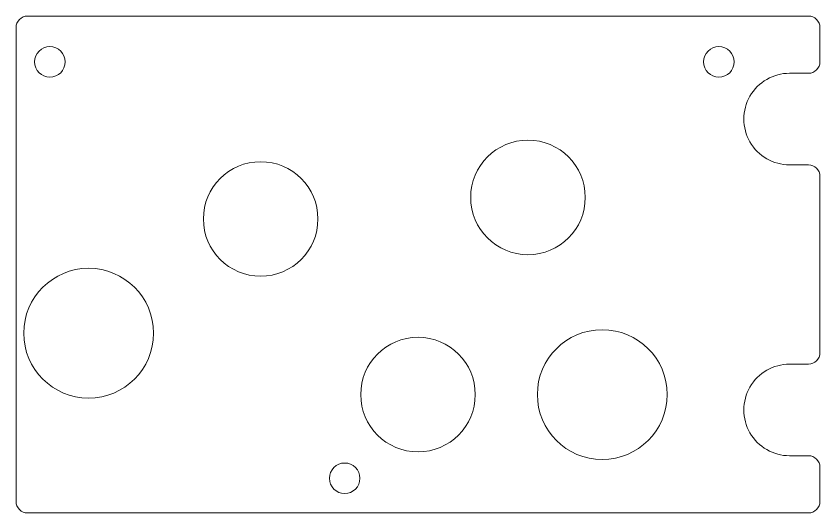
# Model space of a CAD drawing. Header units: millimetres. Extents: x -58 to 88, y -192 to 135.
# Drawn here: x -17 to 88.2, y -5.5 to 59.6 of the extents above; entities that cross this region are included whole.
import ezdxf

# ---------------------------------------------------------------- set-up
doc = ezdxf.new("R2010")
doc.units = ezdxf.units.MM
doc.header["$MEASUREMENT"] = 0
doc.layers.add('Layer 1', color=7, linetype='Continuous')

msp = doc.modelspace()

# ---------------------------------------------------------------- linework, layer by layer
at = {"layer": 'Layer 1', "color": 250, "lineweight": 9}
for centre, major_axis, ratio in [((-12.6025, 53.5932), (0, 2), 1), ((74.992, 53.5932), (0, 2), 1), ((49.992, 35.8431), (0, 7.5001), 0.99998667), ((14.992, 33.0181), (0, 7.5001), 0.99998667), ((-7.533, 18.0556), (0, 8.5001), 0.99998824), ((59.717, 10.0181), (0, 8.5001), 0.99998824), ((35.592, 10.0181), (0, 7.5001), 0.99998667), ((25.992, -0.9443), (0, 2), 1)]:
    msp.add_ellipse(centre, major_axis=major_axis, ratio=ratio, dxfattribs=at)
msp.add_open_spline([(-17.033, -3.9818), (-17.0328, -4.3799), (-16.8744, -4.7616), (-16.5927, -5.0429), (-16.5927, -5.0429), (-16.3111, -5.3242), (-15.9311, -5.4821), (-15.533, -5.4818), (-15.533, -5.4818), (-15.533, -5.4818), (86.717, -5.4818), (86.717, -5.4818), (86.717, -5.4818), (87.115, -5.4816), (87.4967, -5.3232), (87.778, -5.0415), (87.778, -5.0415), (88.0593, -4.7599), (88.2172, -4.3799), (88.217, -3.9818), (88.217, -3.9818), (88.217, -3.9818), (88.217, 0.5057), (88.217, 0.5057), (88.217, 0.5057), (88.2167, 0.9038), (88.0583, 1.2854), (87.7767, 1.5667), (87.7767, 1.5667), (87.495, 1.848), (87.115, 2.0059), (86.717, 2.0057), (86.717, 2.0057), (86.717, 2.0057), (84.2545, 2.0057), (84.2545, 2.0057), (84.2545, 2.0057), (82.1109, 2.0057), (80.1301, 3.1493), (79.0583, 5.0057), (79.0583, 5.0057), (77.9865, 6.8621), (77.9865, 9.1493), (79.0583, 11.0057), (79.0583, 11.0057), (80.1301, 12.8621), (82.1109, 14.0057), (84.2545, 14.0057), (84.2545, 14.0057), (84.2545, 14.0057), (86.717, 14.0057), (86.717, 14.0057), (86.717, 14.0057), (87.115, 14.0059), (87.4967, 14.1643), (87.778, 14.446), (87.778, 14.446), (88.0593, 14.7276), (88.2172, 15.1076), (88.217, 15.5057), (88.217, 15.5057), (88.217, 15.5057), (88.217, 38.6057), (88.217, 38.6057), (88.217, 38.6057), (88.2167, 39.0038), (88.0583, 39.3854), (87.7767, 39.6667), (87.7767, 39.6667), (87.495, 39.948), (87.115, 40.1059), (86.717, 40.1057), (86.717, 40.1057), (86.717, 40.1057), (84.2545, 40.1057), (84.2545, 40.1057), (84.2545, 40.1057), (82.1109, 40.1057), (80.1301, 41.2493), (79.0583, 43.1057), (79.0583, 43.1057), (77.9865, 44.9621), (77.9865, 47.2493), (79.0583, 49.1057), (79.0583, 49.1057), (80.1301, 50.9621), (82.1109, 52.1057), (84.2545, 52.1057), (84.2545, 52.1057), (84.2545, 52.1057), (86.717, 52.1057), (86.717, 52.1057), (86.717, 52.1057), (87.115, 52.1059), (87.4967, 52.2643), (87.778, 52.546), (87.778, 52.546), (88.0593, 52.8276), (88.2172, 53.2076), (88.217, 53.6057), (88.217, 53.6057), (88.217, 53.6057), (88.217, 58.0932), (88.217, 58.0932), (88.217, 58.0932), (88.2167, 58.4913), (88.0583, 58.8729), (87.7767, 59.1542), (87.7767, 59.1542), (87.495, 59.4355), (87.115, 59.5934), (86.717, 59.5932), (86.717, 59.5932), (86.717, 59.5932), (-15.533, 59.5932), (-15.533, 59.5932), (-15.533, 59.5932), (-15.9311, 59.5929), (-16.3128, 59.4345), (-16.5941, 59.1529), (-16.5941, 59.1529), (-16.8754, 58.8712), (-17.0333, 58.4913), (-17.033, 58.0932), (-17.033, 58.0932), (-17.033, 58.0932), (-17.033, -3.9818), (-17.033, -3.9818)], degree=3, knots=[0, 0, 0, 0, 0.03030303, 0.03030303, 0.03030303, 0.03030303, 0.06060606, 0.06060606, 0.06060606, 0.06060606, 0.09090909, 0.09090909, 0.09090909, 0.09090909, 0.12121212, 0.12121212, 0.12121212, 0.12121212, 0.15151515, 0.15151515, 0.15151515, 0.15151515, 0.18181818, 0.18181818, 0.18181818, 0.18181818, 0.21212121, 0.21212121, 0.21212121, 0.21212121, 0.24242424, 0.24242424, 0.24242424, 0.24242424, 0.27272727, 0.27272727, 0.27272727, 0.27272727, 0.3030303, 0.3030303, 0.3030303, 0.3030303, 0.33333333, 0.33333333, 0.33333333, 0.33333333, 0.36363636, 0.36363636, 0.36363636, 0.36363636, 0.39393939, 0.39393939, 0.39393939, 0.39393939, 0.42424242, 0.42424242, 0.42424242, 0.42424242, 0.45454545, 0.45454545, 0.45454545, 0.45454545, 0.48484848, 0.48484848, 0.48484848, 0.48484848, 0.51515152, 0.51515152, 0.51515152, 0.51515152, 0.54545455, 0.54545455, 0.54545455, 0.54545455, 0.57575758, 0.57575758, 0.57575758, 0.57575758, 0.60606061, 0.60606061, 0.60606061, 0.60606061, 0.63636364, 0.63636364, 0.63636364, 0.63636364, 0.66666667, 0.66666667, 0.66666667, 0.66666667, 0.6969697, 0.6969697, 0.6969697, 0.6969697, 0.72727273, 0.72727273, 0.72727273, 0.72727273, 0.75757576, 0.75757576, 0.75757576, 0.75757576, 0.78787879, 0.78787879, 0.78787879, 0.78787879, 0.81818182, 0.81818182, 0.81818182, 0.81818182, 0.84848485, 0.84848485, 0.84848485, 0.84848485, 0.87878788, 0.87878788, 0.87878788, 0.87878788, 0.90909091, 0.90909091, 0.90909091, 0.90909091, 0.93939394, 0.93939394, 0.93939394, 0.93939394, 1, 1, 1, 1], dxfattribs=at)

doc.saveas('drawing.dxf')
